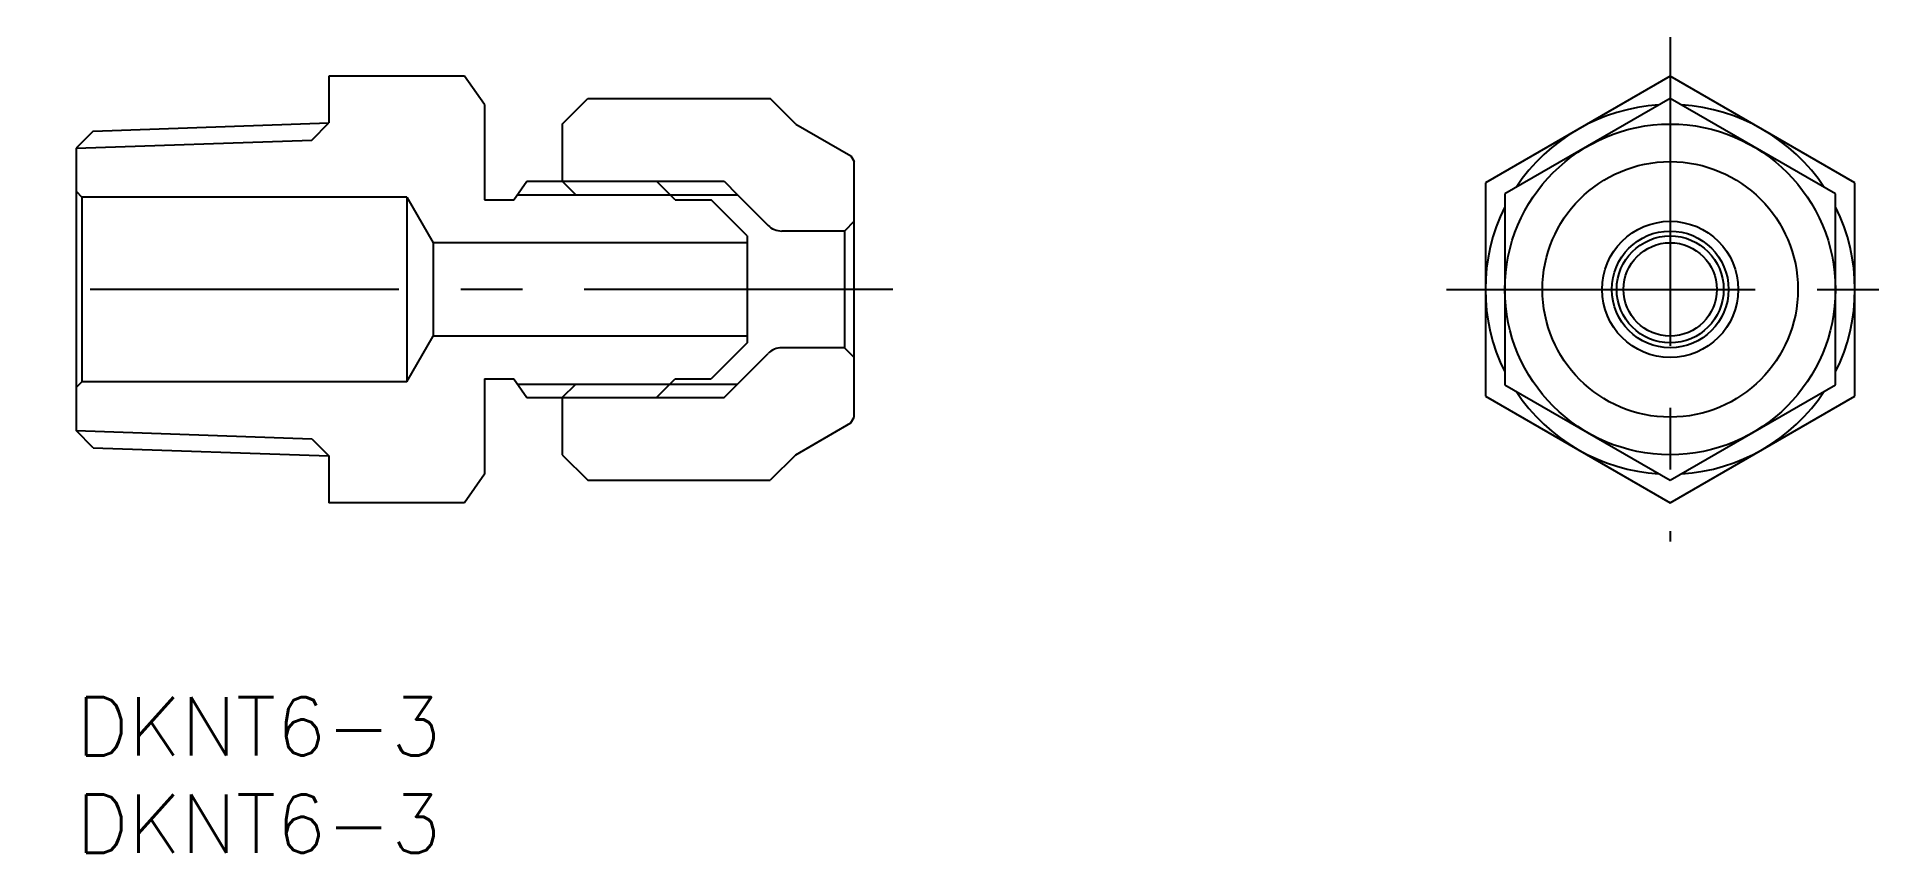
# Model space of a CAD drawing. Extents: x -2 to 93.5, y -8 to 33.9.
import ezdxf

# ---------------------------------------------------------------- set-up
doc = ezdxf.new("R2010")
doc.units = 0
doc.header["$LTSCALE"] = 0.5
doc.linetypes.add('CENTER', pattern=[50.8, 31.75, -6.35, 6.35, -6.35])
doc.linetypes.add('DASHED', pattern=[19.05, 12.7, -6.35])
for name, color, linetype in [('MSM_CENTER', 1, 'CENTER'), ('MSM_CONTINUOUS', 7, 'CONTINUOUS'), ('MSM_DASHED', 4, 'DASHED'), ('MSM_NARROW', 5, 'CONTINUOUS'), ('MSM_PART_NUMBER', 7, 'CONTINUOUS')]:
    doc.layers.add(name, color=color, linetype=linetype)
doc.styles.get("Standard").update_dxf_attribs({"font": 'txt.shx', "height": 3, "bigfont": 'bigfont.shx'})

# ---------------------------------------------------------------- blocks, each defined once
blk = doc.blocks.new('*U2')
at = {"layer": 'MSM_PART_NUMBER'}
blk.add_text('DKNT6-3', height=3, dxfattribs=at).set_placement((0, -3))
blk = doc.blocks.new('*U3')
at = {"layer": 'MSM_PART_NUMBER'}
blk.add_text('DKNT6-3', height=3, dxfattribs=at).set_placement((0, -8))

msp = doc.modelspace()

# ---------------------------------------------------------------- linework, layer by layer
at = {"layer": 'MSM_CENTER'}
for p, q in [((81.955, 33.939), (81.955, 8)), ((42, 20.97), (-2, 20.97)), ((70.455, 20.97), (93.455, 20.97))]:
    msp.add_line(p, q, dxfattribs=at)
at = {"layer": 'MSM_CONTINUOUS'}
for p, q in [((13, 31.939), (13, 29.533)), ((19.971, 31.939), (13, 31.939)), ((21, 30.47), (19.971, 31.939)), ((81.955, 31.939), (72.455, 26.454)), ((91.455, 26.454), (81.955, 31.939)), ((25, 29.47), (26.315, 30.785)), ((26.315, 30.785), (35.685, 30.785)), ((37, 29.47), (35.685, 30.785)), ((81.955, 30.785), (73.455, 25.877)), ((90.455, 25.877), (81.955, 30.785)), ((21, 30.47), (21, 25.57)), ((0.887, 29.11), (0, 28.223)), ((0.887, 29.11), (13, 29.533)), ((25, 29.47), (25, 26.526)), ((37, 29.47), (39.827, 27.838)), ((0, 28.223), (0, 13.716)), ((39.827, 27.838), (40, 27.538)), ((40, 14.402), (40, 27.538)), ((0, 26.02), (0.3, 25.72)), ((22.5, 25.57), (23.169, 26.526)), ((23.169, 26.526), (29.844, 26.526)), ((25.687, 25.839), (34, 25.839)), ((30.8, 25.57), (29.844, 26.526)), ((34, 25.839), (35.576, 24.263)), ((72.455, 26.454), (72.455, 15.485)), ((73.455, 25.877), (73.455, 16.062)), ((90.455, 16.062), (90.455, 25.877)), ((91.455, 15.485), (91.455, 26.454)), ((0.3, 25.72), (0.3, 16.22)), ((17, 25.72), (0.3, 25.72)), ((17, 25.72), (17, 16.22)), ((17, 25.72), (18.357, 23.37)), ((21, 25.57), (22.5, 25.57)), ((30.8, 25.57), (32.65, 25.57)), ((34.5, 23.72), (32.65, 25.57)), ((39.5, 23.97), (36.283, 23.97)), ((40, 24.47), (39.5, 23.97)), ((39.5, 23.97), (39.5, 17.97)), ((18.357, 23.37), (18.357, 18.57)), ((34.5, 23.37), (18.357, 23.37)), ((34.5, 23.72), (34.5, 18.22)), ((17, 16.22), (18.357, 18.57)), ((34.5, 18.57), (18.357, 18.57)), ((34.5, 18.22), (32.65, 16.37)), ((34, 16.101), (35.576, 17.677)), ((39.5, 17.97), (36.283, 17.97)), ((40, 17.47), (39.5, 17.97)), ((21, 16.37), (21, 11.47)), ((21, 16.37), (22.5, 16.37)), ((22.5, 16.37), (23.169, 15.414)), ((29.844, 15.414), (30.8, 16.37)), ((30.8, 16.37), (32.65, 16.37)), ((0, 15.92), (0.3, 16.22)), ((17, 16.22), (0.3, 16.22)), ((23.169, 15.414), (29.844, 15.414)), ((25, 15.414), (25, 12.47)), ((25.687, 16.101), (34, 16.101)), ((72.455, 15.485), (81.955, 10)), ((73.455, 16.062), (81.955, 11.155)), ((81.955, 11.155), (90.455, 16.062)), ((81.955, 10), (91.455, 15.485)), ((39.827, 14.102), (40, 14.402)), ((0.887, 12.829), (0, 13.716)), ((37, 12.47), (39.827, 14.102)), ((0.887, 12.829), (13, 12.406)), ((25, 12.47), (26.315, 11.155)), ((37, 12.47), (35.685, 11.155)), ((13, 12.406), (13, 10)), ((21, 11.47), (19.971, 10)), ((26.315, 11.155), (35.685, 11.155)), ((19.971, 10), (13, 10))]:
    msp.add_line(p, q, dxfattribs=at)
for radius in [8.5, 6.568, 3.5, 3, 2.75, 2.4]:
    msp.add_circle((81.955, 20.97), radius, dxfattribs=at)
for centre, radius, start, end in [((81.955, 20.97), 9.5, 93.47465, 146.52535), ((81.955, 20.97), 9.5, 33.47465, 86.52535), ((81.955, 20.97), 9.5, 153.47465, 206.52535), ((81.955, 20.97), 9.5, 333.47465, 26.52535), ((36.283, 24.97), 1, 225, 270), ((36.283, 16.97), 1, 90, 135), ((81.955, 20.97), 9.5, 213.47465, 266.52535), ((81.955, 20.97), 9.5, 273.47465, 326.52535)]:
    msp.add_arc(centre, radius, start, end, dxfattribs=at)
at = {"layer": 'MSM_DASHED'}
for p, q in [((25, 26.526), (25.687, 25.839)), ((25, 15.414), (25.687, 16.101))]:
    msp.add_line(p, q, dxfattribs=at)
at = {"layer": 'MSM_NARROW'}
for p, q in [((0, 28.223), (12.117, 28.646)), ((12.117, 28.646), (13, 29.533)), ((22.688, 25.839), (30.531, 25.839)), ((25, 26.526), (33.313, 26.526)), ((33.313, 26.526), (34, 25.839)), ((22.688, 16.101), (30.531, 16.101)), ((25, 15.414), (33.313, 15.414)), ((33.313, 15.414), (34, 16.101)), ((0, 13.716), (12.117, 13.293)), ((12.117, 13.293), (13, 12.406))]:
    msp.add_line(p, q, dxfattribs=at)

# ---------------------------------------------------------------- block references
at = {"layer": 'MSM_CONTINUOUS'}
for name in ['*U2', '*U3']:
    msp.add_blockref(name, (0, 0), dxfattribs=at)

doc.saveas('drawing.dxf')
